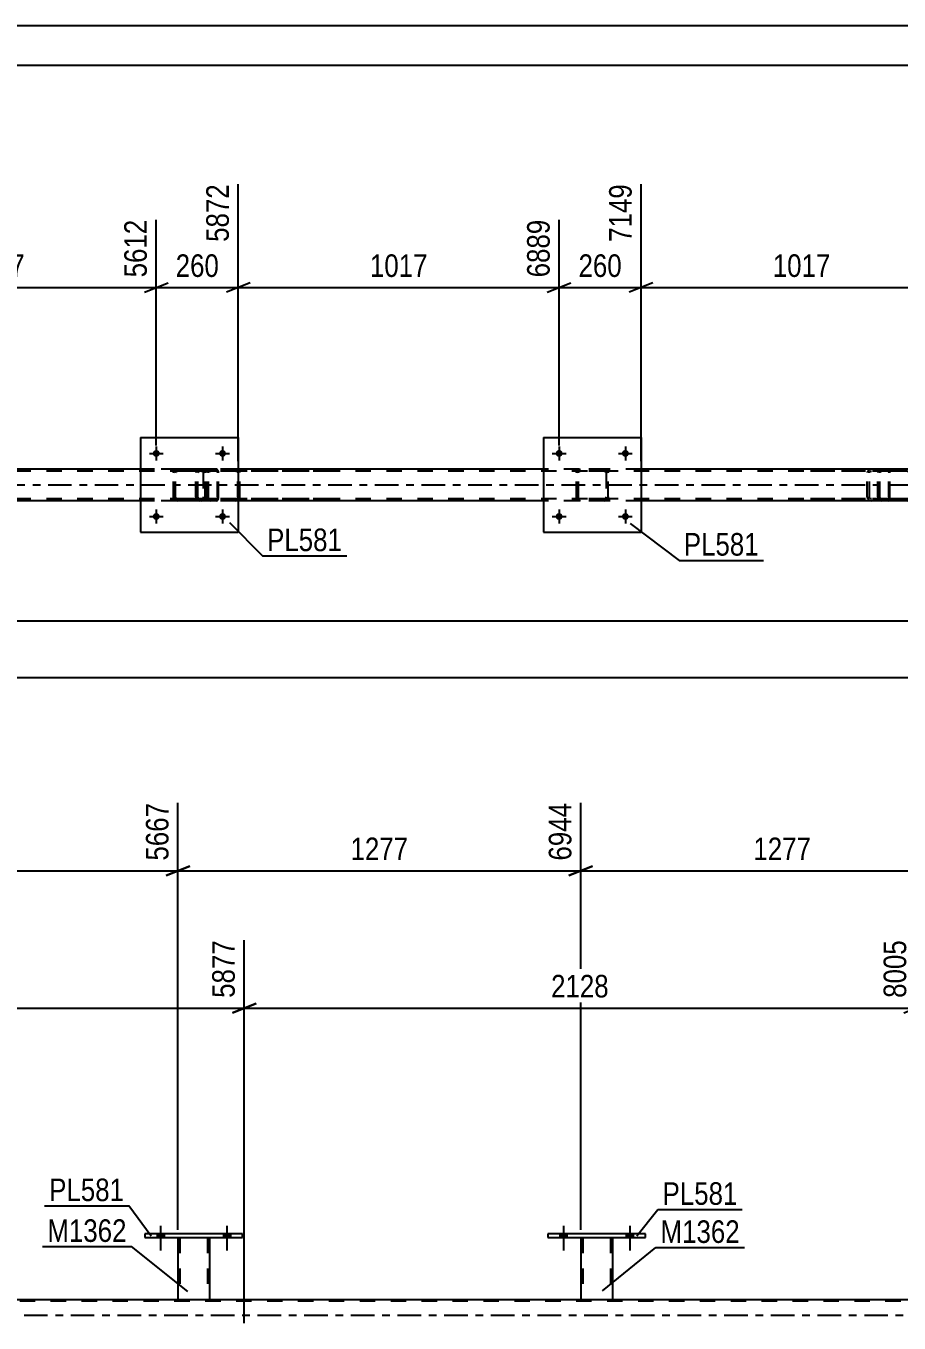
# Model space of a CAD drawing. Header units: millimetres. Extents: x 0 to 841, y 0 to 594.
# Drawn here: x 265.8 to 376.5, y 429.5 to 594 of the extents above; entities that cross this region are included whole.
import ezdxf

# ---------------------------------------------------------------- set-up
doc = ezdxf.new("R2010")
doc.units = ezdxf.units.MM
doc.linetypes.add('DXK_LINE_DOT2', pattern=[3.9198, 1.9599, -1.9599])
doc.linetypes.add('DXK_LINE_DOT3', pattern=[5.9187, 2.979, -0.9799, 0.9799, -0.9799])
doc.styles.add('Arial Narrow', font='ARIALN.TTF', dxfattribs={"height": 0.2})

# ---------------------------------------------------------------- blocks, each defined once
blk = doc.blocks.new('Unknown-122573991-1133 - 10880')
at = {"color": 5, "linetype": 'Continuous'}
for p, q in [((841, 594), (0, 594)), ((836, 589), (5, 589))]:
    blk.add_line(p, q, dxfattribs=at)
blk = doc.blocks.new('Bolt-122573991-4968 - 4963')
at = {"linetype": 'Continuous'}
for points in [[(282.75, 539.79, -1), (281.87, 539.79, -1)], [(291.15, 539.79, -1), (290.27, 539.79, -1)]]:
    blk.add_hatch(color=1, dxfattribs=at).paths.add_polyline_path(points)
at = {"color": 1, "linetype": 'Continuous'}
for p, q in [((281.43, 539.79), (283.19, 539.79)), ((282.31, 540.67), (282.31, 538.91)), ((289.83, 539.79), (291.59, 539.79)), ((290.71, 540.67), (290.71, 538.91))]:
    blk.add_line(p, q, dxfattribs=at)
blk = doc.blocks.new('Part-122573991-5068 - 4963')
at = {"color": 7, "linetype": 'DXK_LINE_DOT2'}
for p, q in [((375.07, 537.79), (362.91, 537.79)), ((375.07, 537.55), (362.91, 537.55)), ((372.51, 537.48), (372.47, 537.31)), ((372.47, 534.27), (372.47, 537.31)), ((372.51, 537.5), (372.51, 537.48)), ((372.73, 537.31), (372.75, 537.4)), ((372.73, 534.27), (372.73, 537.31)), ((372.75, 537.4), (372.8, 537.48)), ((372.98, 537.79), (372.79, 537.76)), ((372.8, 537.48), (372.88, 537.53)), ((372.88, 537.53), (372.98, 537.55)), ((373.79, 537.55), (373.79, 537.79)), ((375.17, 537.76), (375.07, 537.79)), ((375.07, 537.55), (375.12, 537.53)), ((375.12, 537.53), (375.17, 537.48)), ((375.26, 537.65), (375.17, 537.76)), ((375.17, 537.48), (375.19, 537.4)), ((375.19, 537.4), (375.2, 537.31)), ((375.2, 534.27), (375.2, 537.31)), ((375.32, 537.5), (375.26, 537.65)), ((375.34, 537.31), (375.32, 537.5)), ((375.34, 534.27), (375.34, 537.31)), ((375.07, 534.03), (362.91, 534.03)), ((375.07, 533.79), (362.91, 533.79)), ((372.47, 534.27), (372.51, 534.09)), ((372.75, 534.18), (372.73, 534.27)), ((372.8, 534.1), (372.75, 534.18)), ((372.79, 533.83), (372.98, 533.79)), ((372.88, 534.05), (372.8, 534.1)), ((372.98, 534.03), (372.88, 534.05)), ((373.79, 533.79), (373.79, 534.03)), ((375.12, 534.05), (375.07, 534.03)), ((375.07, 533.79), (375.17, 533.83)), ((375.17, 534.1), (375.12, 534.05)), ((375.19, 534.18), (375.17, 534.1)), ((375.17, 533.83), (375.26, 533.93)), ((375.2, 534.27), (375.19, 534.18)), ((375.26, 533.93), (375.32, 534.09)), ((375.32, 534.09), (375.34, 534.27))]:
    blk.add_line(p, q, dxfattribs=at)
for centre, start, end in [((372.96, 537.3), 111.1941, 156.1506), ((372.96, 534.29), 203.8494, 248.8059)]:
    blk.add_arc(centre, 0.492, start, end, dxfattribs=at)
blk = doc.blocks.new('Part-122573991-5076 - 4963')
at = {"color": 7, "linetype": 'DXK_LINE_DOT2'}
for p, q in [((289.94, 537.79), (277.78, 537.79)), ((289.94, 537.55), (277.78, 537.55)), ((287.38, 537.48), (287.34, 537.31)), ((287.34, 534.27), (287.34, 537.31)), ((287.38, 537.5), (287.38, 537.48)), ((287.59, 537.31), (287.61, 537.4)), ((287.59, 534.27), (287.59, 537.31)), ((287.61, 537.4), (287.67, 537.48)), ((287.84, 537.79), (287.65, 537.76)), ((287.67, 537.48), (287.75, 537.53)), ((287.75, 537.53), (287.84, 537.55)), ((288.66, 537.79), (288.66, 537.55)), ((290.04, 537.76), (289.94, 537.79)), ((289.94, 537.55), (289.99, 537.53)), ((289.99, 537.53), (290.03, 537.48)), ((290.03, 537.48), (290.06, 537.4)), ((290.13, 537.65), (290.04, 537.76)), ((290.06, 537.4), (290.07, 537.31)), ((290.07, 534.27), (290.07, 537.31)), ((290.19, 537.5), (290.13, 537.65)), ((290.21, 537.31), (290.19, 537.5)), ((290.21, 534.27), (290.21, 537.31)), ((289.94, 534.03), (277.78, 534.03)), ((289.94, 533.79), (277.78, 533.79)), ((287.34, 534.27), (287.38, 534.09)), ((287.61, 534.18), (287.59, 534.27)), ((287.67, 534.1), (287.61, 534.18)), ((287.65, 533.83), (287.84, 533.79)), ((287.75, 534.05), (287.67, 534.1)), ((287.84, 534.03), (287.75, 534.05)), ((288.66, 533.79), (288.66, 534.03)), ((289.99, 534.05), (289.94, 534.03)), ((289.94, 533.79), (290.04, 533.83)), ((290.03, 534.1), (289.99, 534.05)), ((290.06, 534.18), (290.03, 534.1)), ((290.04, 533.83), (290.13, 533.93)), ((290.07, 534.27), (290.06, 534.18)), ((290.13, 533.93), (290.19, 534.09)), ((290.19, 534.09), (290.21, 534.27))]:
    blk.add_line(p, q, dxfattribs=at)
for centre, start, end in [((287.83, 537.3), 111.1941, 156.1506), ((287.83, 534.29), 203.8494, 248.8059)]:
    blk.add_arc(centre, 0.492, start, end, dxfattribs=at)
blk = doc.blocks.new('Bolt-122573991-5023 - 4963')
at = {"linetype": 'Continuous'}
for points in [[(333.83, 531.79, -1), (332.95, 531.79, -1)], [(342.23, 531.79, -1), (341.35, 531.79, -1)]]:
    blk.add_hatch(color=1, dxfattribs=at).paths.add_polyline_path(points)
at = {"color": 1, "linetype": 'Continuous'}
for p, q in [((332.51, 531.79), (334.27, 531.79)), ((333.39, 532.67), (333.39, 530.91)), ((340.91, 531.79), (342.67, 531.79)), ((341.79, 532.67), (341.79, 530.91))]:
    blk.add_line(p, q, dxfattribs=at)
blk = doc.blocks.new('Bolt-122573991-5024 - 4963')
at = {"linetype": 'Continuous'}
for points in [[(333.83, 539.79, -1), (332.95, 539.79, -1)], [(342.23, 539.79, -1), (341.35, 539.79, -1)]]:
    blk.add_hatch(color=1, dxfattribs=at).paths.add_polyline_path(points)
at = {"color": 1, "linetype": 'Continuous'}
for p, q in [((332.51, 539.79), (334.27, 539.79)), ((333.39, 540.67), (333.39, 538.91)), ((340.91, 539.79), (342.67, 539.79)), ((341.79, 540.67), (341.79, 538.91))]:
    blk.add_line(p, q, dxfattribs=at)
blk = doc.blocks.new('Bolt-122573991-5025 - 4963')
at = {"linetype": 'Continuous'}
for points in [[(282.75, 531.79, -1), (281.87, 531.79, -1)], [(291.15, 531.79, -1), (290.27, 531.79, -1)]]:
    blk.add_hatch(color=1, dxfattribs=at).paths.add_polyline_path(points)
at = {"color": 1, "linetype": 'Continuous'}
for p, q in [((281.43, 531.79), (283.19, 531.79)), ((282.31, 532.67), (282.31, 530.91)), ((289.83, 531.79), (291.59, 531.79)), ((290.71, 532.67), (290.71, 530.91))]:
    blk.add_line(p, q, dxfattribs=at)
blk = doc.blocks.new('Part-122573991-5069 - 4963')
at = {"color": 7, "linetype": 'DXK_LINE_DOT2'}
for p, q in [((373.83, 537.48), (373.79, 537.31)), ((373.79, 534.27), (373.79, 537.31)), ((373.83, 537.5), (373.83, 537.48)), ((374.05, 537.31), (374.07, 537.4)), ((374.05, 534.27), (374.05, 537.31)), ((374.07, 537.4), (374.12, 537.48)), ((374.3, 537.79), (374.11, 537.76)), ((374.12, 537.48), (374.21, 537.53)), ((374.21, 537.53), (374.3, 537.55)), ((389.29, 537.79), (374.3, 537.79)), ((389.29, 537.55), (374.3, 537.55)), ((377.73, 537.76), (377.54, 537.79)), ((377.54, 537.55), (377.64, 537.53)), ((377.64, 537.53), (377.72, 537.48)), ((377.72, 537.48), (377.78, 537.4)), ((377.78, 537.4), (377.79, 537.31)), ((377.79, 534.27), (377.79, 537.31)), ((378.01, 537.48), (378.01, 537.5)), ((378.05, 537.31), (378.01, 537.48)), ((378.05, 534.27), (378.05, 537.31)), ((373.79, 534.27), (373.83, 534.09)), ((374.07, 534.18), (374.05, 534.27)), ((374.12, 534.1), (374.07, 534.18)), ((374.11, 533.83), (374.3, 533.79)), ((374.21, 534.05), (374.12, 534.1)), ((374.3, 534.03), (374.21, 534.05)), ((389.29, 534.03), (374.3, 534.03)), ((389.29, 533.79), (374.3, 533.79)), ((377.64, 534.05), (377.54, 534.03)), ((377.54, 533.79), (377.73, 533.83)), ((377.72, 534.1), (377.64, 534.05)), ((377.78, 534.18), (377.72, 534.1)), ((377.79, 534.27), (377.78, 534.18)), ((378.01, 534.09), (378.05, 534.27))]:
    blk.add_line(p, q, dxfattribs=at)
for centre, start, end in [((374.28, 537.29), 110.7583, 155.68), ((377.56, 537.29), 24.32, 69.2417), ((374.28, 534.29), 204.32, 249.2417), ((377.56, 534.29), 290.7583, 335.68)]:
    blk.add_arc(centre, 0.496, start, end, dxfattribs=at)
blk = doc.blocks.new('Part-122573991-5095 - 4963')
at = {"color": 7, "linetype": 'DXK_LINE_DOT2'}
for p, q in [((288.7, 537.48), (288.66, 537.31)), ((288.66, 534.27), (288.66, 537.31)), ((288.7, 537.5), (288.7, 537.48)), ((288.91, 537.31), (288.93, 537.4)), ((288.91, 534.27), (288.91, 537.31)), ((288.93, 537.4), (288.99, 537.48)), ((289.17, 537.79), (288.97, 537.76)), ((288.99, 537.48), (289.07, 537.53)), ((289.07, 537.53), (289.17, 537.55)), ((304.16, 537.79), (289.17, 537.79)), ((304.16, 537.55), (289.17, 537.55)), ((292.6, 537.76), (292.41, 537.79)), ((292.41, 537.55), (292.5, 537.53)), ((292.5, 537.53), (292.59, 537.48)), ((292.59, 537.48), (292.64, 537.4)), ((292.64, 537.4), (292.66, 537.31)), ((292.66, 534.27), (292.66, 537.31)), ((292.88, 537.48), (292.88, 537.5)), ((292.92, 537.31), (292.88, 537.48)), ((292.92, 534.27), (292.92, 537.31)), ((288.66, 534.27), (288.7, 534.09)), ((288.93, 534.18), (288.91, 534.27)), ((288.99, 534.1), (288.93, 534.18)), ((288.97, 533.83), (289.17, 533.79)), ((289.07, 534.05), (288.99, 534.1)), ((289.17, 534.03), (289.07, 534.05)), ((304.16, 534.03), (289.17, 534.03)), ((304.16, 533.79), (289.17, 533.79)), ((292.5, 534.05), (292.41, 534.03)), ((292.41, 533.79), (292.6, 533.83)), ((292.59, 534.1), (292.5, 534.05)), ((292.64, 534.18), (292.59, 534.1)), ((292.66, 534.27), (292.64, 534.18)), ((292.88, 534.09), (292.92, 534.27))]:
    blk.add_line(p, q, dxfattribs=at)
for centre, start, end in [((289.15, 537.29), 110.7583, 155.68), ((292.42, 537.29), 24.32, 69.2417), ((289.15, 534.29), 204.32, 249.2417), ((292.42, 534.29), 290.7583, 335.68)]:
    blk.add_arc(centre, 0.496, start, end, dxfattribs=at)
blk = doc.blocks.new('Part-122573991-5107 - 4963')
at = {"color": 7, "linetype": 'DXK_LINE_DOT2'}
for p, q in [((335.59, 537.31), (335.63, 537.49)), ((335.63, 537.49), (335.59, 537.31)), ((335.59, 534.27), (335.59, 537.31)), ((335.83, 537.31), (335.85, 537.4)), ((335.83, 534.27), (335.83, 537.31)), ((335.85, 537.4), (335.9, 537.48)), ((335.89, 537.75), (336.07, 537.79)), ((336.07, 537.79), (335.89, 537.75)), ((335.9, 537.48), (335.98, 537.53)), ((335.98, 537.53), (336.07, 537.55)), ((339.11, 537.79), (336.07, 537.79)), ((339.11, 537.55), (336.07, 537.55)), ((339.11, 537.79), (339.3, 537.75)), ((339.3, 537.75), (339.11, 537.79)), ((339.11, 537.55), (339.2, 537.53)), ((339.2, 537.53), (339.28, 537.48)), ((339.28, 537.48), (339.33, 537.4)), ((339.33, 537.4), (339.35, 537.31)), ((339.35, 537.31), (339.35, 534.27)), ((339.56, 537.49), (339.59, 537.31)), ((339.59, 537.31), (339.56, 537.49)), ((339.59, 534.27), (339.59, 537.31)), ((335.63, 534.09), (335.59, 534.27)), ((335.59, 534.27), (335.63, 534.09)), ((335.85, 534.18), (335.83, 534.27)), ((335.9, 534.1), (335.85, 534.18)), ((336.07, 533.79), (335.89, 533.83)), ((335.89, 533.83), (336.07, 533.79)), ((335.98, 534.05), (335.9, 534.1)), ((336.07, 534.03), (335.98, 534.05)), ((339.11, 534.03), (336.07, 534.03)), ((339.11, 533.79), (336.07, 533.79)), ((339.2, 534.05), (339.11, 534.03)), ((339.3, 533.83), (339.11, 533.79)), ((339.11, 533.79), (339.3, 533.83)), ((339.28, 534.1), (339.2, 534.05)), ((339.33, 534.18), (339.28, 534.1)), ((339.35, 534.27), (339.33, 534.18)), ((339.59, 534.27), (339.56, 534.09)), ((339.56, 534.09), (339.59, 534.27))]:
    blk.add_line(p, q, dxfattribs=at)
at = {"color": 7, "linetype": 'DXK_LINE_DOT3'}
blk.add_line((337.59, 535.79), (337.59, 535.79), dxfattribs=at)
at = {"color": 7, "linetype": 'DXK_LINE_DOT2'}
for centre, start, end in [((336.07, 537.31), 112.5, 157.5), ((336.07, 537.31), 112.5, 157.5), ((339.11, 537.31), 22.5, 67.5), ((339.11, 537.31), 22.5, 67.5), ((336.07, 534.27), 202.5, 247.5), ((336.07, 534.27), 202.5, 247.5), ((339.11, 534.27), 292.5, 337.5), ((339.11, 534.27), 292.5, 337.5)]:
    blk.add_arc(centre, 0.48, start, end, dxfattribs=at)
blk = doc.blocks.new('Part-122573991-5112 - 4963')
at = {"color": 2, "linetype": 'Continuous'}
for p, q in [((331.39, 541.79), (331.39, 529.79)), ((331.39, 541.79), (343.79, 541.79)), ((343.79, 541.79), (343.79, 529.79)), ((331.39, 529.79), (343.79, 529.79))]:
    blk.add_line(p, q, dxfattribs=at)
blk = doc.blocks.new('Part-122573991-5113 - 4963')
at = {"color": 7, "linetype": 'DXK_LINE_DOT2'}
for p, q in [((284.51, 537.31), (284.55, 537.49)), ((284.55, 537.49), (284.51, 537.31)), ((284.51, 534.27), (284.51, 537.31)), ((284.75, 537.31), (284.77, 537.4)), ((284.75, 534.27), (284.75, 537.31)), ((284.77, 537.4), (284.82, 537.48)), ((284.81, 537.75), (284.99, 537.79)), ((284.99, 537.79), (284.81, 537.75)), ((284.82, 537.48), (284.9, 537.53)), ((284.9, 537.53), (284.99, 537.55)), ((288.03, 537.79), (284.99, 537.79)), ((288.03, 537.55), (284.99, 537.55)), ((288.03, 537.79), (288.22, 537.75)), ((288.22, 537.75), (288.03, 537.79)), ((288.03, 537.55), (288.12, 537.53)), ((288.12, 537.53), (288.2, 537.48)), ((288.2, 537.48), (288.25, 537.4)), ((288.25, 537.4), (288.27, 537.31)), ((288.27, 537.31), (288.27, 534.27)), ((288.48, 537.49), (288.51, 537.31)), ((288.51, 537.31), (288.48, 537.49)), ((288.51, 534.27), (288.51, 537.31)), ((284.55, 534.09), (284.51, 534.27)), ((284.51, 534.27), (284.55, 534.09)), ((284.77, 534.18), (284.75, 534.27)), ((284.82, 534.1), (284.77, 534.18)), ((284.99, 533.79), (284.81, 533.83)), ((284.81, 533.83), (284.99, 533.79)), ((284.9, 534.05), (284.82, 534.1)), ((284.99, 534.03), (284.9, 534.05)), ((288.03, 534.03), (284.99, 534.03)), ((288.03, 533.79), (284.99, 533.79)), ((288.12, 534.05), (288.03, 534.03)), ((288.22, 533.83), (288.03, 533.79)), ((288.03, 533.79), (288.22, 533.83)), ((288.2, 534.1), (288.12, 534.05)), ((288.25, 534.18), (288.2, 534.1)), ((288.27, 534.27), (288.25, 534.18)), ((288.51, 534.27), (288.48, 534.09)), ((288.48, 534.09), (288.51, 534.27))]:
    blk.add_line(p, q, dxfattribs=at)
at = {"color": 7, "linetype": 'DXK_LINE_DOT3'}
blk.add_line((286.51, 535.79), (286.51, 535.79), dxfattribs=at)
at = {"color": 7, "linetype": 'DXK_LINE_DOT2'}
for centre, start, end in [((284.99, 537.31), 112.5, 157.5), ((284.99, 537.31), 112.5, 157.5), ((288.03, 537.31), 22.5, 67.5), ((288.03, 537.31), 22.5, 67.5), ((284.99, 534.27), 202.5, 247.5), ((284.99, 534.27), 202.5, 247.5), ((288.03, 534.27), 292.5, 337.5), ((288.03, 534.27), 292.5, 337.5)]:
    blk.add_arc(centre, 0.48, start, end, dxfattribs=at)
blk = doc.blocks.new('Part-122573991-5118 - 4963')
at = {"color": 2, "linetype": 'Continuous'}
for p, q in [((280.31, 541.79), (280.31, 529.79)), ((280.31, 541.79), (292.71, 541.79)), ((292.71, 541.79), (292.71, 529.79)), ((280.31, 529.79), (292.71, 529.79))]:
    blk.add_line(p, q, dxfattribs=at)
blk = doc.blocks.new('Part-122573991-5152 - 4963')
at = {"color": 7, "linetype": 'DXK_LINE_DOT2'}
for p, q in [((756.39, 537.55), (108.79, 537.55)), ((292.71, 537.79), (280.31, 537.79)), ((343.79, 537.79), (331.39, 537.79)), ((756.39, 534.03), (108.79, 534.03)), ((292.71, 533.79), (280.31, 533.79)), ((343.79, 533.79), (331.39, 533.79))]:
    blk.add_line(p, q, dxfattribs=at)
at = {"color": 2, "linetype": 'Continuous'}
for p, q in [((280.31, 537.79), (241.63, 537.79)), ((331.39, 537.79), (292.71, 537.79)), ((382.47, 537.79), (343.79, 537.79)), ((280.31, 533.79), (241.63, 533.79)), ((331.39, 533.79), (292.71, 533.79)), ((382.47, 533.79), (343.79, 533.79))]:
    blk.add_line(p, q, dxfattribs=at)
at = {"color": 7, "linetype": 'DXK_LINE_DOT3'}
blk.add_line((108.79, 535.79), (756.39, 535.79), dxfattribs=at)
blk = doc.blocks.new('Part-122573991-3391 - 3261')
at = {"color": 2, "linetype": 'Continuous'}
blk.add_line((58.4, 432.51), (756.93, 432.51), dxfattribs=at)
at = {"color": 7, "linetype": 'DXK_LINE_DOT2'}
blk.add_line((756.93, 432.27), (58.4, 432.27), dxfattribs=at)
at = {"color": 7, "linetype": 'DXK_LINE_DOT3'}
blk.add_line((58.4, 430.51), (756.93, 430.51), dxfattribs=at)
blk = doc.blocks.new('Bolt-122573991-3693 - 3261')
at = {"linetype": 'Continuous'}
for points in [[(333.5, 440.35), (334.38, 440.35), (334.38, 440.83), (333.5, 440.83)], [(341.9, 440.35), (342.78, 440.35), (342.78, 440.83), (341.9, 440.83)]]:
    blk.add_hatch(color=1, dxfattribs=at).paths.add_polyline_path(points)
at = {"color": 1, "linetype": 'Continuous'}
for p, q in [((333.94, 441.83), (333.94, 438.71)), ((342.34, 441.83), (342.34, 438.71)), ((333.5, 440.83), (333.5, 440.35)), ((334.38, 440.83), (334.38, 440.35)), ((341.9, 440.83), (341.9, 440.35)), ((342.78, 440.83), (342.78, 440.35))]:
    blk.add_line(p, q, dxfattribs=at)
blk = doc.blocks.new('Part-122573991-3575 - 3261')
at = {"color": 2, "linetype": 'Continuous'}
for p, q in [((336.14, 440.35), (336.14, 432.51)), ((340.14, 440.35), (340.14, 432.51)), ((336.14, 432.51), (340.14, 432.51))]:
    blk.add_line(p, q, dxfattribs=at)
at = {"color": 7, "linetype": 'DXK_LINE_DOT2'}
for p, q in [((336.14, 440.35), (340.14, 440.35)), ((336.14, 440.35), (336.14, 440.35)), ((336.14, 440.35), (336.14, 440.35)), ((336.38, 440.35), (336.38, 432.51)), ((339.9, 440.35), (339.9, 432.51)), ((340.14, 440.35), (340.14, 440.35)), ((340.14, 440.35), (340.14, 440.35)), ((339.84, 432.51), (339.88, 432.51)), ((339.84, 432.51), (339.88, 432.51)), ((339.88, 432.51), (339.9, 432.51)), ((339.88, 432.51), (339.9, 432.51))]:
    blk.add_line(p, q, dxfattribs=at)
blk = doc.blocks.new('Part-122573991-3580 - 3261')
at = {"color": 2, "linetype": 'Continuous'}
for p, q in [((331.94, 440.83), (331.94, 440.35)), ((344.34, 440.83), (331.94, 440.83)), ((331.94, 440.35), (344.34, 440.35)), ((344.34, 440.35), (344.34, 440.83))]:
    blk.add_line(p, q, dxfattribs=at)
blk = doc.blocks.new('Part-122573991-3585 - 3261')
at = {"color": 2, "linetype": 'Continuous'}
for p, q in [((285.06, 440.35), (285.06, 432.51)), ((289.06, 440.35), (289.06, 432.51)), ((285.06, 432.51), (289.06, 432.51))]:
    blk.add_line(p, q, dxfattribs=at)
at = {"color": 7, "linetype": 'DXK_LINE_DOT2'}
for p, q in [((285.06, 440.35), (289.06, 440.35)), ((285.06, 440.35), (285.06, 440.35)), ((285.06, 440.35), (285.06, 440.35)), ((285.3, 440.35), (285.3, 432.51)), ((288.82, 440.35), (288.82, 432.51)), ((289.06, 440.35), (289.06, 440.35)), ((289.06, 440.35), (289.06, 440.35)), ((288.76, 432.51), (288.8, 432.51)), ((288.76, 432.51), (288.8, 432.51)), ((288.8, 432.51), (288.82, 432.51)), ((288.8, 432.51), (288.82, 432.51))]:
    blk.add_line(p, q, dxfattribs=at)
blk = doc.blocks.new('Part-122573991-3596 - 3261')
at = {"color": 2, "linetype": 'Continuous'}
for p, q in [((280.86, 440.83), (280.86, 440.35)), ((293.26, 440.83), (280.86, 440.83)), ((280.86, 440.35), (293.26, 440.35)), ((293.26, 440.35), (293.26, 440.83))]:
    blk.add_line(p, q, dxfattribs=at)
blk = doc.blocks.new('Bolt-122573991-3692 - 3261')
at = {"linetype": 'Continuous'}
for points in [[(333.5, 440.35), (334.38, 440.35), (334.38, 440.83), (333.5, 440.83)], [(341.9, 440.35), (342.78, 440.35), (342.78, 440.83), (341.9, 440.83)]]:
    blk.add_hatch(color=1, dxfattribs=at).paths.add_polyline_path(points)
at = {"color": 1, "linetype": 'Continuous'}
for p, q in [((333.94, 441.83), (333.94, 438.71)), ((342.34, 441.83), (342.34, 438.71)), ((333.5, 440.83), (333.5, 440.35)), ((334.38, 440.83), (334.38, 440.35)), ((341.9, 440.83), (341.9, 440.35)), ((342.78, 440.83), (342.78, 440.35))]:
    blk.add_line(p, q, dxfattribs=at)
blk = doc.blocks.new('Bolt-122573991-3694 - 3261')
at = {"linetype": 'Continuous'}
for points in [[(282.42, 440.35), (283.3, 440.35), (283.3, 440.83), (282.42, 440.83)], [(290.82, 440.35), (291.7, 440.35), (291.7, 440.83), (290.82, 440.83)]]:
    blk.add_hatch(color=1, dxfattribs=at).paths.add_polyline_path(points)
at = {"color": 1, "linetype": 'Continuous'}
for p, q in [((282.86, 441.83), (282.86, 438.71)), ((291.26, 441.83), (291.26, 438.71)), ((282.42, 440.83), (282.42, 440.35)), ((283.3, 440.83), (283.3, 440.35)), ((290.82, 440.83), (290.82, 440.35)), ((291.7, 440.83), (291.7, 440.35))]:
    blk.add_line(p, q, dxfattribs=at)
blk = doc.blocks.new('Bolt-122573991-3695 - 3261')
at = {"linetype": 'Continuous'}
for points in [[(282.42, 440.35), (283.3, 440.35), (283.3, 440.83), (282.42, 440.83)], [(290.82, 440.35), (291.7, 440.35), (291.7, 440.83), (290.82, 440.83)]]:
    blk.add_hatch(color=1, dxfattribs=at).paths.add_polyline_path(points)
at = {"color": 1, "linetype": 'Continuous'}
for p, q in [((282.86, 441.83), (282.86, 438.71)), ((291.26, 441.83), (291.26, 438.71)), ((282.42, 440.83), (282.42, 440.35)), ((283.3, 440.83), (283.3, 440.35)), ((290.82, 440.83), (290.82, 440.35)), ((291.7, 440.83), (291.7, 440.35))]:
    blk.add_line(p, q, dxfattribs=at)
blk = doc.blocks.new('StraightDimension-122573991-5508 - 4963')
at = {"color": 7, "linetype": 'Continuous'}
for p, q in [((343.79, 538.79), (343.79, 573.93)), ((384.47, 540.79), (384.47, 569.43)), ((345.29, 561.42), (342.29, 560.22)), ((382.97, 560.22), (385.97, 561.42)), ((343.79, 560.82), (384.47, 560.82))]:
    blk.add_line(p, q, dxfattribs=at)
at = {"color": 0, "linetype": 'Continuous'}
blk.add_wipeout([(383.87, 570.03), (379.67, 570.03), (379.67, 561.52), (383.87, 561.52)], dxfattribs=at)
at = {"color": 0}
blk.add_wipeout([(368.39, 561.57), (368.39, 565.77), (359.88, 565.77), (359.88, 561.57)], dxfattribs=at)
at = {"color": 3, "linetype": 'Continuous', "style": 'Arial Narrow'}
blk.add_text('8166', height=2.863, rotation=90.0002, dxfattribs=at).set_placement((383.27, 562.12))
at = {"color": 3, "style": 'Arial Narrow'}
blk.add_text('1017', height=2.863, dxfattribs=at).set_placement((360.48, 562.17))
blk = doc.blocks.new('StraightDimension-122573991-5526 - 4963')
at = {"color": 7, "linetype": 'Continuous'}
for p, q in [((343.79, 538.79), (343.79, 573.93)), ((333.39, 540.79), (333.39, 569.43)), ((331.89, 560.22), (334.89, 561.42)), ((345.29, 561.42), (342.29, 560.22)), ((333.39, 560.82), (343.79, 560.82))]:
    blk.add_line(p, q, dxfattribs=at)
at = {"color": 0}
blk.add_wipeout([(341.93, 561.57), (341.93, 565.77), (335.25, 565.77), (335.25, 561.57)], dxfattribs=at)
at = {"color": 3, "style": 'Arial Narrow'}
blk.add_text('260', height=2.863, dxfattribs=at).set_placement((335.85, 562.17))
at = {"color": 0, "linetype": 'Continuous'}
blk.add_wipeout([(343.19, 574.53), (338.99, 574.53), (338.99, 566.02), (343.19, 566.02)], dxfattribs=at)
at = {"color": 3, "linetype": 'Continuous', "style": 'Arial Narrow'}
blk.add_text('7149', height=2.863, rotation=90.0002, dxfattribs=at).set_placement((342.59, 566.62))
blk = doc.blocks.new('StraightDimension-122573991-5544 - 4963')
at = {"color": 7, "linetype": 'Continuous'}
for p, q in [((292.71, 538.79), (292.71, 573.93)), ((333.39, 540.79), (333.39, 569.43)), ((294.21, 561.42), (291.21, 560.22)), ((331.89, 560.22), (334.89, 561.42)), ((292.71, 560.82), (333.39, 560.82))]:
    blk.add_line(p, q, dxfattribs=at)
at = {"color": 0, "linetype": 'Continuous'}
blk.add_wipeout([(332.79, 570.03), (328.59, 570.03), (328.59, 561.52), (332.79, 561.52)], dxfattribs=at)
at = {"color": 0}
blk.add_wipeout([(317.31, 561.57), (317.31, 565.77), (308.8, 565.77), (308.8, 561.57)], dxfattribs=at)
at = {"color": 3, "linetype": 'Continuous', "style": 'Arial Narrow'}
blk.add_text('6889', height=2.863, rotation=90.0002, dxfattribs=at).set_placement((332.19, 562.12))
at = {"color": 3, "style": 'Arial Narrow'}
blk.add_text('1017', height=2.863, dxfattribs=at).set_placement((309.4, 562.17))
blk = doc.blocks.new('StraightDimension-122573991-5562 - 4963')
at = {"color": 7, "linetype": 'Continuous'}
for p, q in [((292.71, 538.79), (292.71, 573.93)), ((282.31, 540.79), (282.31, 569.43)), ((280.81, 560.22), (283.81, 561.42)), ((294.21, 561.42), (291.21, 560.22)), ((282.31, 560.82), (292.71, 560.82))]:
    blk.add_line(p, q, dxfattribs=at)
at = {"color": 0}
blk.add_wipeout([(290.85, 561.57), (290.85, 565.77), (284.17, 565.77), (284.17, 561.57)], dxfattribs=at)
at = {"color": 3, "style": 'Arial Narrow'}
blk.add_text('260', height=2.863, dxfattribs=at).set_placement((284.77, 562.17))
at = {"color": 0, "linetype": 'Continuous'}
blk.add_wipeout([(292.11, 574.53), (287.91, 574.53), (287.91, 566.02), (292.11, 566.02)], dxfattribs=at)
at = {"color": 3, "linetype": 'Continuous', "style": 'Arial Narrow'}
blk.add_text('5872', height=2.863, rotation=90.0002, dxfattribs=at).set_placement((291.51, 566.62))
blk = doc.blocks.new('StraightDimension-122573991-5580 - 4963')
at = {"color": 7, "linetype": 'Continuous'}
for p, q in [((241.63, 538.79), (241.63, 573.93)), ((282.31, 540.79), (282.31, 569.43)), ((243.13, 561.42), (240.13, 560.22)), ((280.81, 560.22), (283.81, 561.42)), ((241.63, 560.82), (282.31, 560.82))]:
    blk.add_line(p, q, dxfattribs=at)
at = {"color": 0, "linetype": 'Continuous'}
blk.add_wipeout([(281.71, 570.03), (277.51, 570.03), (277.51, 561.52), (281.71, 561.52)], dxfattribs=at)
at = {"color": 0}
blk.add_wipeout([(266.23, 561.57), (266.23, 565.77), (257.72, 565.77), (257.72, 561.57)], dxfattribs=at)
at = {"color": 3, "linetype": 'Continuous', "style": 'Arial Narrow'}
blk.add_text('5612', height=2.863, rotation=90.0002, dxfattribs=at).set_placement((281.11, 562.12))
at = {"color": 3, "style": 'Arial Narrow'}
blk.add_text('1017', height=2.863, dxfattribs=at).set_placement((258.32, 562.17))
blk = doc.blocks.new('StraightDimension-122573991-5833 - 4963')
at = {"color": 7, "linetype": 'Continuous'}
blk.add_line((67.91, 511.39), (756.39, 511.39), dxfattribs=at)
blk = doc.blocks.new('StraightDimension-122573991-9393 - 4963')
at = {"color": 7, "linetype": 'Continuous'}
blk.add_line((68.55, 518.54), (756.39, 518.54), dxfattribs=at)
blk = doc.blocks.new('StraightDimension-122573991-4483 - 3261')
at = {"color": 7, "linetype": 'Continuous'}
for p, q in [((233.98, 441.35), (233.98, 495.47)), ((285.06, 441.35), (285.06, 495.47)), ((235.48, 487.46), (232.48, 486.26)), ((283.56, 486.26), (286.56, 487.46)), ((233.98, 486.86), (285.06, 486.86))]:
    blk.add_line(p, q, dxfattribs=at)
at = {"color": 0, "linetype": 'Continuous'}
blk.add_wipeout([(284.46, 496.07), (280.26, 496.07), (280.26, 487.56), (284.46, 487.56)], dxfattribs=at)
at = {"color": 0}
blk.add_wipeout([(263.78, 487.61), (263.78, 491.81), (255.26, 491.81), (255.26, 487.61)], dxfattribs=at)
at = {"color": 3, "linetype": 'Continuous', "style": 'Arial Narrow'}
blk.add_text('5667', height=2.863, rotation=90.0002, dxfattribs=at).set_placement((283.86, 488.16))
at = {"color": 3, "style": 'Arial Narrow'}
blk.add_text('1277', height=2.863, dxfattribs=at).set_placement((255.86, 488.21))
blk = doc.blocks.new('StraightDimension-122573991-8013 - 3261')
at = {"color": 7, "linetype": 'Continuous'}
for p, q in [((208.33, 429.51), (208.33, 478.06)), ((293.46, 429.51), (293.46, 478.06)), ((209.83, 470.05), (206.83, 468.85)), ((208.33, 469.45), (293.46, 469.45)), ((291.96, 468.85), (294.96, 470.05))]:
    blk.add_line(p, q, dxfattribs=at)
at = {"color": 0, "linetype": 'Continuous'}
blk.add_wipeout([(292.86, 478.66), (288.66, 478.66), (288.66, 470.15), (292.86, 470.15)], dxfattribs=at)
at = {"color": 0}
blk.add_wipeout([(255.15, 470.2), (255.15, 474.4), (246.64, 474.4), (246.64, 470.2)], dxfattribs=at)
at = {"color": 3, "linetype": 'Continuous', "style": 'Arial Narrow'}
blk.add_text('5877', height=2.863, rotation=90.0002, dxfattribs=at).set_placement((292.26, 470.75))
at = {"color": 3, "style": 'Arial Narrow'}
blk.add_text('2128', height=2.863, dxfattribs=at).set_placement((247.24, 470.8))
blk = doc.blocks.new('StraightDimension-122573991-4493 - 3261')
at = {"color": 7, "linetype": 'Continuous'}
for p, q in [((285.06, 441.35), (285.06, 495.47)), ((336.14, 441.35), (336.14, 495.47)), ((286.56, 487.46), (283.56, 486.26)), ((334.64, 486.26), (337.64, 487.46)), ((285.06, 486.86), (336.14, 486.86))]:
    blk.add_line(p, q, dxfattribs=at)
at = {"color": 0, "linetype": 'Continuous'}
blk.add_wipeout([(335.54, 496.07), (331.34, 496.07), (331.34, 487.56), (335.54, 487.56)], dxfattribs=at)
at = {"color": 0}
blk.add_wipeout([(314.86, 487.61), (314.86, 491.81), (306.34, 491.81), (306.34, 487.61)], dxfattribs=at)
at = {"color": 3, "linetype": 'Continuous', "style": 'Arial Narrow'}
blk.add_text('6944', height=2.863, rotation=90.0002, dxfattribs=at).set_placement((334.94, 488.16))
at = {"color": 3, "style": 'Arial Narrow'}
blk.add_text('1277', height=2.863, dxfattribs=at).set_placement((306.94, 488.21))
blk = doc.blocks.new('StraightDimension-122573991-4503 - 3261')
at = {"color": 7, "linetype": 'Continuous'}
for p, q in [((336.14, 441.35), (336.14, 495.47)), ((387.22, 441.35), (387.22, 495.47)), ((337.64, 487.46), (334.64, 486.26)), ((385.72, 486.26), (388.72, 487.46)), ((336.14, 486.86), (387.22, 486.86))]:
    blk.add_line(p, q, dxfattribs=at)
at = {"color": 0, "linetype": 'Continuous'}
blk.add_wipeout([(386.62, 496.07), (382.42, 496.07), (382.42, 487.56), (386.62, 487.56)], dxfattribs=at)
at = {"color": 0}
blk.add_wipeout([(365.94, 487.61), (365.94, 491.81), (357.42, 491.81), (357.42, 487.61)], dxfattribs=at)
at = {"color": 3, "linetype": 'Continuous', "style": 'Arial Narrow'}
blk.add_text('8221', height=2.863, rotation=90.0002, dxfattribs=at).set_placement((386.02, 488.16))
at = {"color": 3, "style": 'Arial Narrow'}
blk.add_text('1277', height=2.863, dxfattribs=at).set_placement((358.02, 488.21))
blk = doc.blocks.new('StraightDimension-122573991-8012 - 3261')
at = {"color": 7, "linetype": 'Continuous'}
for p, q in [((293.46, 429.51), (293.46, 478.06)), ((378.6, 429.51), (378.6, 478.06)), ((294.96, 470.05), (291.96, 468.85)), ((293.46, 469.45), (378.6, 469.45)), ((377.1, 468.85), (380.1, 470.05))]:
    blk.add_line(p, q, dxfattribs=at)
at = {"color": 0, "linetype": 'Continuous'}
blk.add_wipeout([(378, 478.66), (373.8, 478.66), (373.8, 470.15), (378, 470.15)], dxfattribs=at)
at = {"color": 0}
blk.add_wipeout([(340.29, 470.2), (340.29, 474.4), (331.77, 474.4), (331.77, 470.2)], dxfattribs=at)
at = {"color": 3, "linetype": 'Continuous', "style": 'Arial Narrow'}
blk.add_text('8005', height=2.863, rotation=90.0002, dxfattribs=at).set_placement((377.4, 470.75))
at = {"color": 3, "style": 'Arial Narrow'}
blk.add_text('2128', height=2.863, dxfattribs=at).set_placement((332.37, 470.8))
blk = doc.blocks.new('Mark-122573991-5108 - 4963')
at = {"color": 0}
blk.add_wipeout([(358.71, 526.83), (358.71, 529.83), (349.2, 529.83), (349.2, 526.83)], dxfattribs=at)
blk.add_wipeout([(358.71, 526.83), (358.71, 529.83), (349.2, 529.83), (349.2, 526.83)], dxfattribs=at)
at = {"color": 30, "linetype": 'Continuous'}
for p, q in [((342.39, 530.91), (348.6, 526.23)), ((348.6, 526.23), (359.31, 526.23))]:
    blk.add_line(p, q, dxfattribs=at)
at = {"color": 3, "style": 'Arial Narrow'}
blk.add_text('PL581', height=2.863, dxfattribs=at).set_placement((349.2, 526.83))
blk = doc.blocks.new('Mark-122573991-5114 - 4963')
at = {"color": 0}
blk.add_wipeout([(305.87, 527.4), (305.87, 530.4), (296.36, 530.4), (296.36, 527.4)], dxfattribs=at)
blk.add_wipeout([(305.87, 527.4), (305.87, 530.4), (296.36, 530.4), (296.36, 527.4)], dxfattribs=at)
at = {"color": 30, "linetype": 'Continuous'}
for p, q in [((291.58, 531.04), (295.76, 526.8)), ((295.76, 526.8), (306.47, 526.8))]:
    blk.add_line(p, q, dxfattribs=at)
at = {"color": 3, "style": 'Arial Narrow'}
blk.add_text('PL581', height=2.863, dxfattribs=at).set_placement((296.36, 527.4))
blk = doc.blocks.new('Mark-122573991-3571 - 3261')
at = {"color": 0}
blk.add_wipeout([(356.31, 439.67), (356.31, 442.67), (346.25, 442.67), (346.25, 439.67)], dxfattribs=at)
blk.add_wipeout([(356.31, 439.67), (356.31, 442.67), (346.25, 442.67), (346.25, 439.67)], dxfattribs=at)
at = {"color": 30, "linetype": 'Continuous'}
for p, q in [((338.91, 433.61), (345.65, 439.07)), ((345.65, 439.07), (356.91, 439.07))]:
    blk.add_line(p, q, dxfattribs=at)
at = {"color": 3, "style": 'Arial Narrow'}
blk.add_text('M1362', height=2.863, dxfattribs=at).set_placement((346.25, 439.67))
blk = doc.blocks.new('Mark-122573991-3576 - 3261')
at = {"color": 0}
blk.add_wipeout([(356.01, 444.5), (356.01, 447.5), (346.51, 447.5), (346.51, 444.5)], dxfattribs=at)
blk.add_wipeout([(356.01, 444.5), (356.01, 447.5), (346.51, 447.5), (346.51, 444.5)], dxfattribs=at)
at = {"color": 30, "linetype": 'Continuous'}
for p, q in [((343.26, 440.55), (345.91, 443.9)), ((345.91, 443.9), (356.61, 443.9))]:
    blk.add_line(p, q, dxfattribs=at)
at = {"color": 3, "style": 'Arial Narrow'}
blk.add_text('PL581', height=2.863, dxfattribs=at).set_placement((346.51, 444.5))
blk = doc.blocks.new('Mark-122573991-3581 - 3261')
at = {"color": 0}
blk.add_wipeout([(278.55, 439.8), (278.55, 442.8), (268.5, 442.8), (268.5, 439.8)], dxfattribs=at)
blk.add_wipeout([(278.55, 439.8), (278.55, 442.8), (268.5, 442.8), (268.5, 439.8)], dxfattribs=at)
at = {"color": 30, "linetype": 'Continuous'}
for p in [(267.9, 439.2), (286.32, 433.51)]:
    blk.add_line(p, (279.15, 439.2), dxfattribs=at)
at = {"color": 3, "style": 'Arial Narrow'}
blk.add_text('M1362', height=2.863, dxfattribs=at).set_placement((268.5, 439.8))
blk = doc.blocks.new('Mark-122573991-3592 - 3261')
at = {"color": 0}
blk.add_wipeout([(278.23, 444.97), (278.23, 447.97), (268.73, 447.97), (268.73, 444.97)], dxfattribs=at)
blk.add_wipeout([(278.23, 444.97), (278.23, 447.97), (268.73, 447.97), (268.73, 444.97)], dxfattribs=at)
at = {"color": 30, "linetype": 'Continuous'}
for p in [(268.13, 444.37), (281.65, 440.54)]:
    blk.add_line(p, (278.83, 444.37), dxfattribs=at)
at = {"color": 3, "style": 'Arial Narrow'}
blk.add_text('PL581', height=2.863, dxfattribs=at).set_placement((268.73, 444.97))

msp = doc.modelspace()

# ---------------------------------------------------------------- block references
for name in ['Unknown-122573991-1133 - 10880', 'Part-122573991-5118 - 4963', 'Part-122573991-5112 - 4963', 'Part-122573991-5152 - 4963', 'Bolt-122573991-4968 - 4963', 'Bolt-122573991-5024 - 4963', 'Part-122573991-5076 - 4963', 'Part-122573991-5113 - 4963', 'Part-122573991-5095 - 4963', 'Part-122573991-5107 - 4963', 'Part-122573991-5068 - 4963', 'Part-122573991-5069 - 4963', 'Bolt-122573991-5025 - 4963', 'Bolt-122573991-5023 - 4963', 'Bolt-122573991-3694 - 3261', 'Bolt-122573991-3695 - 3261', 'Bolt-122573991-3693 - 3261', 'Bolt-122573991-3692 - 3261', 'Part-122573991-3596 - 3261', 'Part-122573991-3585 - 3261', 'Part-122573991-3580 - 3261', 'Part-122573991-3575 - 3261', 'Part-122573991-3391 - 3261']:
    msp.add_blockref(name, (0, 0))

# ---------------------------------------------------------------- next in the draw order: block references
for name in ['StraightDimension-122573991-5508 - 4963', 'StraightDimension-122573991-5833 - 4963', 'StraightDimension-122573991-4483 - 3261']:
    msp.add_blockref(name, (0, 0))

# ---------------------------------------------------------------- next in the draw order: block references
for name in ['StraightDimension-122573991-5526 - 4963', 'StraightDimension-122573991-9393 - 4963', 'StraightDimension-122573991-8013 - 3261']:
    msp.add_blockref(name, (0, 0))

# ---------------------------------------------------------------- next in the draw order: block references
for name in ['StraightDimension-122573991-5544 - 4963', 'Mark-122573991-5114 - 4963', 'Mark-122573991-5108 - 4963', 'StraightDimension-122573991-4493 - 3261']:
    msp.add_blockref(name, (0, 0))

# ---------------------------------------------------------------- next in the draw order: block references
for name in ['StraightDimension-122573991-5562 - 4963', 'StraightDimension-122573991-4503 - 3261', 'Mark-122573991-3581 - 3261']:
    msp.add_blockref(name, (0, 0))

# ---------------------------------------------------------------- next in the draw order: block references
for name in ['StraightDimension-122573991-5580 - 4963', 'StraightDimension-122573991-8012 - 3261', 'Mark-122573991-3592 - 3261']:
    msp.add_blockref(name, (0, 0))

# ---------------------------------------------------------------- next in the draw order: block references
msp.add_blockref('Mark-122573991-3571 - 3261', (0, 0))

# ---------------------------------------------------------------- next in the draw order: block references
msp.add_blockref('Mark-122573991-3576 - 3261', (0, 0))

doc.saveas('drawing.dxf')
